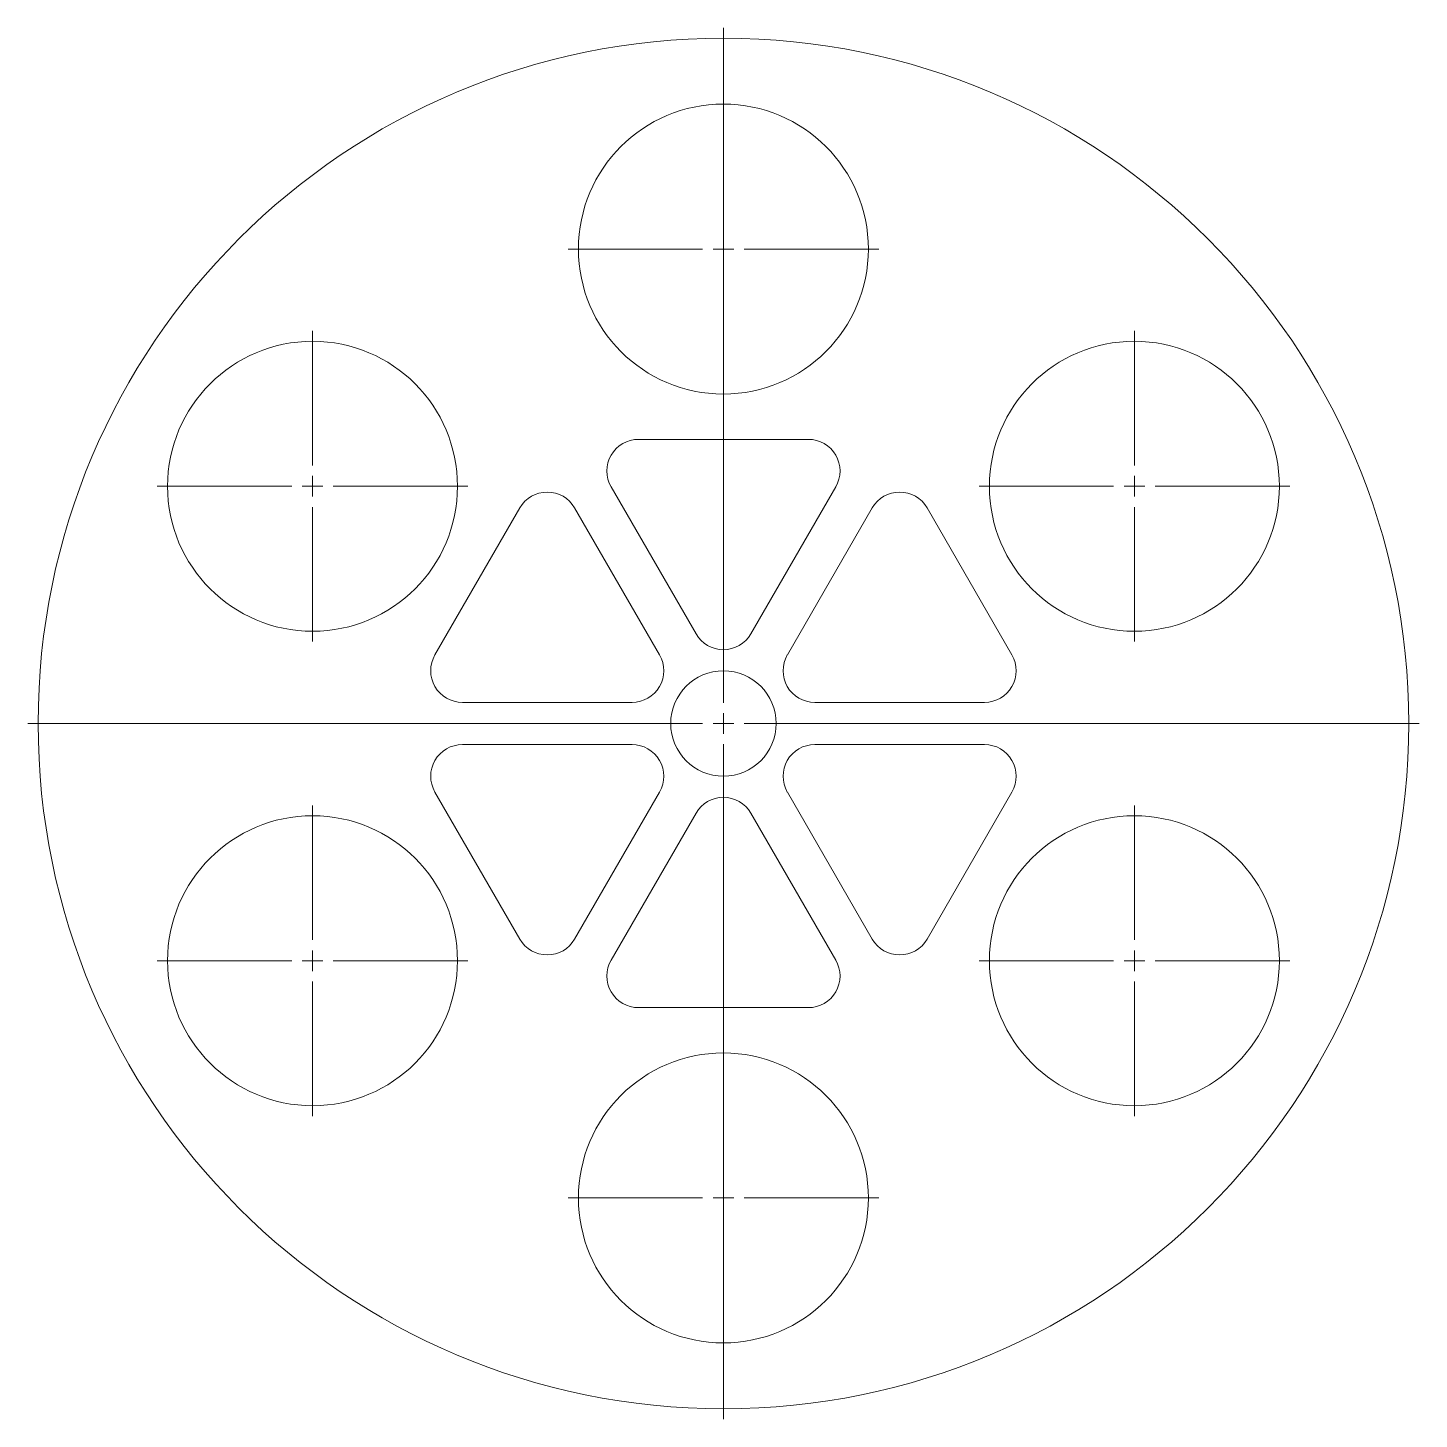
# Model space of a CAD drawing. Header units: inches. Extents: x 29.5 to 42.7, y 12.9 to 26.1.
import ezdxf

# ---------------------------------------------------------------- set-up
doc = ezdxf.new("R2010")
doc.units = ezdxf.units.IN
doc.header["$MEASUREMENT"] = 0

# ---------------------------------------------------------------- blocks, each defined once
blk = doc.blocks.new('SW_CENTERMARKSYMBOL_0')
at = {"color": 0, "linetype": 'Continuous', "lineweight": 0}
for p, q in [((0, 0.197), (0, 6.598)), ((-0.197, 0), (-6.598, 0)), ((0, 0), (-0.098, 0)), ((0, 0), (0, 0.098)), ((0, 0), (0, -0.098)), ((0, 0), (0.098, 0)), ((0.197, 0), (6.598, 0)), ((0, -0.197), (0, -6.598))]:
    blk.add_line(p, q, dxfattribs=at)
blk = doc.blocks.new('SW_CENTERMARKSYMBOL_1')
at = {"color": 0, "linetype": 'Continuous', "lineweight": 0}
for p, q in [((0, 0.197), (0, 1.473)), ((-0.197, 0), (-1.473, 0)), ((0, 0), (-0.098, 0)), ((0, 0), (0, 0.098)), ((0, 0), (0, -0.098)), ((0, 0), (0.098, 0)), ((0.197, 0), (1.473, 0)), ((0, -0.197), (0, -1.473))]:
    blk.add_line(p, q, dxfattribs=at)
blk = doc.blocks.new('SW_CENTERMARKSYMBOL_2')
at = {"color": 0, "linetype": 'Continuous', "lineweight": 0}
for p, q in [((0, 0.197), (0, 1.473)), ((-0.197, 0), (-1.473, 0)), ((0, 0), (-0.098, 0)), ((0, 0), (0, 0.098)), ((0, 0), (0, -0.098)), ((0, 0), (0.098, 0)), ((0.197, 0), (1.473, 0)), ((0, -0.197), (0, -1.473))]:
    blk.add_line(p, q, dxfattribs=at)
blk = doc.blocks.new('SW_CENTERMARKSYMBOL_3')
at = {"color": 0, "linetype": 'Continuous', "lineweight": 0}
for p, q in [((0, 0.197), (0, 1.473)), ((-0.197, 0), (-1.473, 0)), ((0, 0), (-0.098, 0)), ((0, 0), (0, 0.098)), ((0, 0), (0, -0.098)), ((0, 0), (0.098, 0)), ((0.197, 0), (1.473, 0)), ((0, -0.197), (0, -1.473))]:
    blk.add_line(p, q, dxfattribs=at)
blk = doc.blocks.new('SW_CENTERMARKSYMBOL_4')
at = {"color": 0, "linetype": 'Continuous', "lineweight": 0}
for p, q in [((0, 0.197), (0, 1.473)), ((-0.197, 0), (-1.473, 0)), ((0, 0), (-0.098, 0)), ((0, 0), (0, 0.098)), ((0, 0), (0, -0.098)), ((0, 0), (0.098, 0)), ((0.197, 0), (1.473, 0)), ((0, -0.197), (0, -1.473))]:
    blk.add_line(p, q, dxfattribs=at)
blk = doc.blocks.new('SW_CENTERMARKSYMBOL_5')
at = {"color": 0, "linetype": 'Continuous', "lineweight": 0}
for p, q in [((0, 0.197), (0, 1.473)), ((-0.197, 0), (-1.473, 0)), ((0, 0), (-0.098, 0)), ((0, 0), (0, 0.098)), ((0, 0), (0, -0.098)), ((0, 0), (0.098, 0)), ((0.197, 0), (1.473, 0)), ((0, -0.197), (0, -1.473))]:
    blk.add_line(p, q, dxfattribs=at)
blk = doc.blocks.new('SW_CENTERMARKSYMBOL_6')
at = {"color": 0, "linetype": 'Continuous', "lineweight": 0}
for p, q in [((0, 0.197), (0, 1.473)), ((-0.197, 0), (-1.473, 0)), ((0, 0), (-0.098, 0)), ((0, 0), (0, 0.098)), ((0, 0), (0, -0.098)), ((0, 0), (0.098, 0)), ((0.197, 0), (1.473, 0)), ((0, -0.197), (0, -1.473))]:
    blk.add_line(p, q, dxfattribs=at)
blk = doc.blocks.new('SW_CENTERMARKSYMBOL_7')
at = {"color": 0, "linetype": 'Continuous', "lineweight": 0}
for p, q in [((0, 0.197), (0, 6.598)), ((-0.197, 0), (-6.598, 0)), ((0, 0), (-0.098, 0)), ((0, 0), (0, 0.098)), ((0, 0), (0, -0.098)), ((0, 0), (0.098, 0)), ((0.197, 0), (6.598, 0)), ((0, -0.197), (0, -6.598))]:
    blk.add_line(p, q, dxfattribs=at)
blk = doc.blocks.new('SW_CENTERMARKSYMBOL_8')
at = {"color": 0, "linetype": 'Continuous', "lineweight": 0}
for p, q in [((0, 0.197), (0, 1.473)), ((-0.197, 0), (-1.473, 0)), ((0, 0), (-0.098, 0)), ((0, 0), (0, 0.098)), ((0, 0), (0, -0.098)), ((0, 0), (0.098, 0)), ((0.197, 0), (1.473, 0)), ((0, -0.197), (0, -1.473))]:
    blk.add_line(p, q, dxfattribs=at)
blk = doc.blocks.new('SW_CENTERMARKSYMBOL_9')
at = {"color": 0, "linetype": 'Continuous', "lineweight": 0}
for p, q in [((0, 0.197), (0, 1.473)), ((-0.197, 0), (-1.473, 0)), ((0, 0), (-0.098, 0)), ((0, 0), (0, 0.098)), ((0, 0), (0, -0.098)), ((0, 0), (0.098, 0)), ((0.197, 0), (1.473, 0)), ((0, -0.197), (0, -1.473))]:
    blk.add_line(p, q, dxfattribs=at)
blk = doc.blocks.new('SW_CENTERMARKSYMBOL_10')
at = {"color": 0, "linetype": 'Continuous', "lineweight": 0}
for p, q in [((0, 0.197), (0, 1.473)), ((-0.197, 0), (-1.473, 0)), ((0, 0), (-0.098, 0)), ((0, 0), (0, 0.098)), ((0, 0), (0, -0.098)), ((0, 0), (0.098, 0)), ((0.197, 0), (1.473, 0)), ((0, -0.197), (0, -1.473))]:
    blk.add_line(p, q, dxfattribs=at)
blk = doc.blocks.new('SW_CENTERMARKSYMBOL_11')
at = {"color": 0, "linetype": 'Continuous', "lineweight": 0}
for p, q in [((0, 0.197), (0, 1.473)), ((-0.197, 0), (-1.473, 0)), ((0, 0), (-0.098, 0)), ((0, 0), (0, 0.098)), ((0, 0), (0, -0.098)), ((0, 0), (0.098, 0)), ((0.197, 0), (1.473, 0)), ((0, -0.197), (0, -1.473))]:
    blk.add_line(p, q, dxfattribs=at)
blk = doc.blocks.new('SW_CENTERMARKSYMBOL_12')
at = {"color": 0, "linetype": 'Continuous', "lineweight": 0}
for p, q in [((0, 0.197), (0, 1.473)), ((-0.197, 0), (-1.473, 0)), ((0, 0), (-0.098, 0)), ((0, 0), (0, 0.098)), ((0, 0), (0, -0.098)), ((0, 0), (0.098, 0)), ((0.197, 0), (1.473, 0)), ((0, -0.197), (0, -1.473))]:
    blk.add_line(p, q, dxfattribs=at)
blk = doc.blocks.new('SW_CENTERMARKSYMBOL_13')
at = {"color": 0, "linetype": 'Continuous', "lineweight": 0}
for p, q in [((0, 0.197), (0, 1.473)), ((-0.197, 0), (-1.473, 0)), ((0, 0), (-0.098, 0)), ((0, 0), (0, 0.098)), ((0, 0), (0, -0.098)), ((0, 0), (0.098, 0)), ((0.197, 0), (1.473, 0)), ((0, -0.197), (0, -1.473))]:
    blk.add_line(p, q, dxfattribs=at)
blk = doc.blocks.new('1683-16-3100-(Barrel Front Plate)-FSAHNC')
at = {"color": 7, "linetype": 'Continuous', "lineweight": 15}
for p, q in [((23.869, 18.454), (22.258, 18.454)), ((21.998, 18.004), (22.804, 16.609)), ((23.323, 16.609), (24.129, 18.004)), ((21.132, 17.804), (20.327, 16.409)), ((22.457, 16.409), (21.652, 17.804)), ((24.475, 17.804), (23.67, 16.409)), ((25.8, 16.409), (24.995, 17.804)), ((20.587, 15.959), (22.197, 15.959)), ((23.929, 15.959), (25.54, 15.959)), ((22.197, 15.559), (20.587, 15.559)), ((25.54, 15.559), (23.929, 15.559)), ((20.327, 15.109), (21.132, 13.714)), ((21.652, 13.714), (22.457, 15.109)), ((23.67, 15.109), (24.475, 13.714)), ((24.995, 13.714), (25.8, 15.109)), ((22.804, 14.909), (21.998, 13.514)), ((24.129, 13.514), (23.323, 14.909)), ((22.258, 13.064), (23.869, 13.064))]:
    blk.add_line(p, q, dxfattribs=at)
for centre, radius in [((23.063, 15.759), 6.5), ((23.063, 20.259), 1.375), ((19.166, 18.009), 1.375), ((26.961, 18.009), 1.375), ((23.063, 15.759), 0.5), ((19.166, 13.509), 1.375), ((26.961, 13.509), 1.375), ((23.063, 11.259), 1.375)]:
    blk.add_circle(centre, radius, dxfattribs=at)
for centre, start, end in [((22.258, 18.154), 90, 210), ((23.869, 18.154), 330, 90), ((21.392, 17.654), 30, 150), ((24.735, 17.654), 30, 150), ((23.063, 16.759), 210, 330), ((20.587, 16.259), 150, 270), ((22.197, 16.259), 270, 30), ((23.929, 16.259), 150, 270), ((25.54, 16.259), 270, 30), ((20.587, 15.259), 90, 210), ((22.197, 15.259), 330, 90), ((23.929, 15.259), 90, 210), ((25.54, 15.259), 330, 90), ((23.063, 14.759), 30, 150), ((21.392, 13.864), 210, 330), ((24.735, 13.864), 210, 330), ((22.258, 13.364), 150, 270), ((23.869, 13.364), 270, 30)]:
    blk.add_arc(centre, 0.3, start, end, dxfattribs=at)
at = {"color": 7, "linetype": 'Continuous', "lineweight": 0}
for name, p in [('SW_CENTERMARKSYMBOL_0', (23.063, 15.759)), ('SW_CENTERMARKSYMBOL_7', (23.063, 15.759)), ('SW_CENTERMARKSYMBOL_1', (23.063, 20.259)), ('SW_CENTERMARKSYMBOL_8', (23.063, 20.259)), ('SW_CENTERMARKSYMBOL_6', (19.166, 18.009)), ('SW_CENTERMARKSYMBOL_13', (19.166, 18.009)), ('SW_CENTERMARKSYMBOL_2', (26.961, 18.009)), ('SW_CENTERMARKSYMBOL_9', (26.961, 18.009)), ('SW_CENTERMARKSYMBOL_5', (19.166, 13.509)), ('SW_CENTERMARKSYMBOL_12', (19.166, 13.509)), ('SW_CENTERMARKSYMBOL_3', (26.961, 13.509)), ('SW_CENTERMARKSYMBOL_10', (26.961, 13.509)), ('SW_CENTERMARKSYMBOL_4', (23.063, 11.259)), ('SW_CENTERMARKSYMBOL_11', (23.063, 11.259))]:
    blk.add_blockref(name, p, dxfattribs=at)

msp = doc.modelspace()

# ---------------------------------------------------------------- block references
msp.add_blockref('1683-16-3100-(Barrel Front Plate)-FSAHNC', (13.055, 3.786))

doc.saveas('drawing.dxf')
